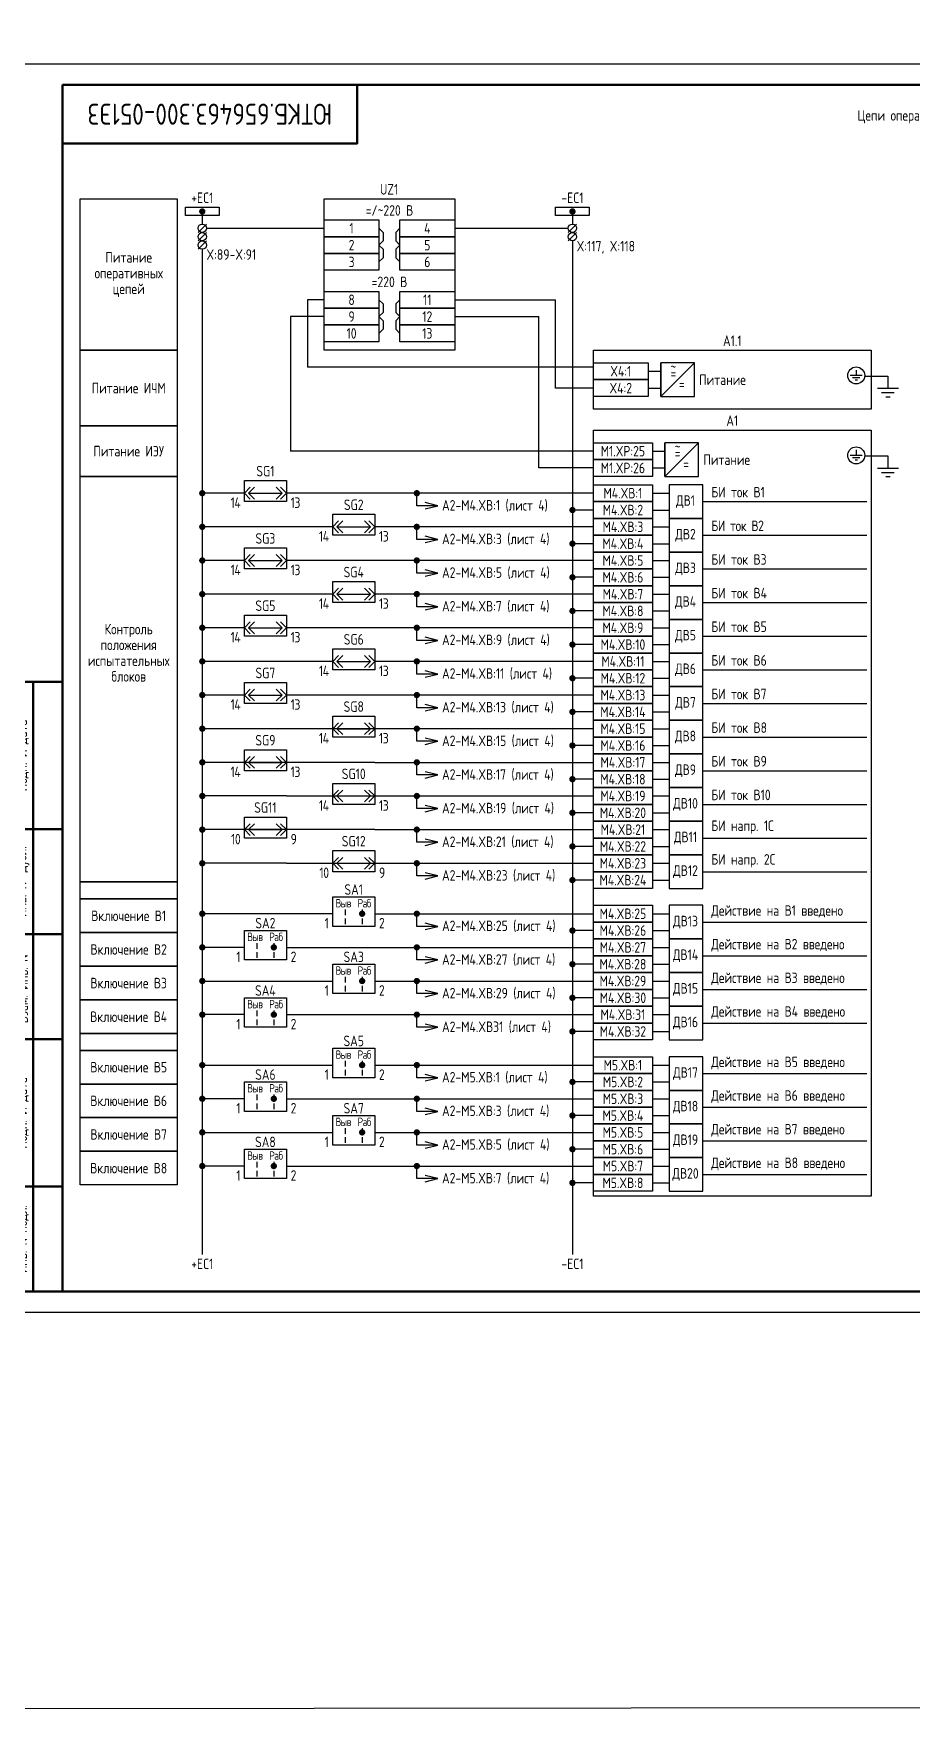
# Model space of a CAD drawing. Header units: millimetres. Extents: x -1043 to 5194, y -96 to 618.
# Drawn here: x 853.1 to 1061.8, y -96 to 304.1 of the extents above; entities that cross this region are included whole.
import ezdxf

# ---------------------------------------------------------------- set-up
doc = ezdxf.new("R2010")
doc.units = ezdxf.units.MM
doc.styles.add('Gost_type_A', font='GOST_A.TTF')

# ---------------------------------------------------------------- blocks, each defined once
blk = doc.blocks.new('Штамп угловой верхний')
at = {"lineweight": 50}
blk.add_lwpolyline([(0, 0), (70, 0), (70, -14), (0, -14)], close=True, dxfattribs=at)
blk = doc.blocks.new('Формат_А3')
blk.add_lwpolyline([(-420, 297), (0, 297), (0, 0), (-420, 0)], close=True)
at = {"lineweight": 50}
blk.add_lwpolyline([(-400, 292), (-5, 292), (-5, 5), (-400, 5)], close=True, dxfattribs=at)
blk = doc.blocks.new('Штамп левый нижний')
at = {"lineweight": 50}
for points in [[(-12, 145), (-7, 145), (-7, 110), (-12, 110)], [(-7, 145), (0, 145), (0, 110), (-7, 110)], [(-12, 110), (-7, 110), (-7, 85), (-12, 85)], [(-7, 110), (0, 110), (0, 85), (-7, 85)], [(-12, 85), (-7, 85), (-7, 60), (-12, 60)], [(-7, 85), (0, 85), (0, 60), (-7, 60)], [(-12, 60), (-7, 60), (-7, 25), (-12, 25)], [(-7, 60), (0, 60), (0, 25), (-7, 25)], [(-12, 25), (-7, 25), (-7, 0), (-12, 0)], [(-7, 25), (0, 25), (0, 0), (-7, 0)]]:
    blk.add_lwpolyline(points, close=True, dxfattribs=at)
at = {"char_height": 2.5, "attachment_point": 5, "rotation": 90, "style": 'Gost_type_A'}
for s, insert, width in [('Подп. и дата', (-9.5, 127.5), 35), ('Инв. № дубл.', (-9.5, 97.5), 25), ('Взам. инв. №', (-9.5, 72.5), 25), ('Подп. и дата', (-9.5, 42.5), 35), ('Инв. N подл.', (-9.5, 12.5), 25)]:
    blk.add_mtext(s, dxfattribs=dict(at, insert=insert, width=width))
blk = doc.blocks.new('POINT')
at = {"const_width": 0.75}
blk.add_lwpolyline([(-0.375, 0, 1), (0.375, 0, 1)], format="xyb", close=True, dxfattribs=at)
blk = doc.blocks.new('Шинка')
blk.add_lwpolyline([(-4, 1), (4, 1), (4, -1), (-4, -1)], close=True)
blk.add_blockref('POINT', (0, 0))
blk = doc.blocks.new('БИ_разъем')
for p, q in [((0, 0), (1.41, 1.41)), ((0, 0), (1.41, 1.41)), ((0, 0), (1.41, -1.41)), ((0, 0), (1.41, -1.41)), ((1, 0), (2.41, 1.41)), ((1, 0), (2.41, -1.41)), ((1, 0), (9, 0)), ((9, 0), (7.59, 1.41)), ((9, 0), (7.59, -1.41)), ((10, 0), (8.59, 1.41)), ((10, 0), (8.59, 1.41)), ((10, 0), (8.59, -1.41)), ((10, 0), (8.59, -1.41))]:
    blk.add_line(p, q)
blk = doc.blocks.new('Переключатель_положение')
for p, q in [((2, 1), (2, -0.34)), ((2, -1.14), (2, -2.49))]:
    blk.add_line(p, q)

msp = doc.modelspace()

# ---------------------------------------------------------------- linework, layer by layer
for p, q in [((893.21, 261.86), (893.21, 258.86)), ((981.21, 261.86), (981.21, 258.86)), ((894.21, 258.86), (892.21, 256.86)), ((894.21, 256.86), (892.21, 254.86)), ((894.21, 257.86), (922.21, 257.86)), ((953.21, 257.86), (980.21, 257.86)), ((982.21, 258.86), (980.21, 256.86)), ((982.21, 256.86), (980.21, 254.86)), ((894.21, 254.86), (892.21, 252.86)), ((893.21, 252.86), (893.21, 13.86)), ((981.21, 254.86), (981.21, 13.86)), ((922.21, 240.86), (918.21, 240.86)), ((918.21, 240.86), (918.21, 224.86)), ((953.21, 240.86), (977.21, 240.86)), ((977.21, 219.86), (977.21, 240.86)), ((914.21, 236.86), (914.21, 204.86)), ((922.21, 236.86), (914.21, 236.86)), ((953.21, 236.86), (973.21, 236.86)), ((973.21, 200.86), (973.21, 236.86)), ((986.21, 224.86), (918.21, 224.86)), ((1002.21, 217.86), (1002.21, 225.86)), ((1002.21, 217.86), (1010.21, 225.86)), ((1050.69, 222.72), (1056.21, 222.72)), ((986.21, 219.86), (977.21, 219.86)), ((986.21, 204.86), (914.21, 204.86)), ((1003.21, 198.86), (1003.21, 206.86)), ((1003.21, 198.86), (1011.21, 206.86)), ((986.21, 200.86), (973.21, 200.86)), ((1050.69, 203.72), (1056.21, 203.72)), ((903.21, 194.86), (893.21, 194.86)), ((986.21, 194.86), (913.21, 194.86)), ((944.21, 191.86), (944.21, 194.86)), ((1000.21, 194.86), (1004.21, 194.86)), ((1012.21, 192.86), (1051.21, 192.86)), ((949.21, 191.86), (944.21, 191.86)), ((986.21, 190.86), (981.21, 190.86)), ((1000.21, 190.86), (1004.21, 190.86)), ((924.21, 186.86), (893.21, 186.86)), ((986.21, 186.86), (934.21, 186.86)), ((944.21, 183.86), (944.21, 186.86)), ((1000.21, 186.86), (1004.21, 186.86)), ((1012.21, 184.86), (1051.21, 184.86)), ((949.21, 183.86), (944.21, 183.86)), ((986.21, 182.86), (981.21, 182.86)), ((1000.21, 182.86), (1004.21, 182.86)), ((903.21, 178.86), (893.21, 178.86)), ((986.21, 178.86), (913.21, 178.86)), ((944.21, 175.86), (944.21, 178.86)), ((1000.21, 178.86), (1004.21, 178.86)), ((1012.21, 176.86), (1051.21, 176.86)), ((949.21, 175.86), (944.21, 175.86)), ((986.21, 174.86), (981.21, 174.86)), ((1000.21, 174.86), (1004.21, 174.86)), ((924.21, 170.86), (893.21, 170.86)), ((986.21, 170.86), (934.21, 170.86)), ((944.21, 167.86), (944.21, 170.86)), ((1000.21, 170.86), (1004.21, 170.86)), ((1012.21, 168.86), (1051.21, 168.86)), ((949.21, 167.86), (944.21, 167.86)), ((986.21, 166.86), (981.21, 166.86)), ((1000.21, 166.86), (1004.21, 166.86)), ((903.21, 162.86), (893.21, 162.86)), ((986.21, 162.86), (913.21, 162.86)), ((944.21, 159.86), (944.21, 162.86)), ((1000.21, 162.86), (1004.21, 162.86)), ((1012.21, 160.86), (1051.21, 160.86)), ((949.21, 159.86), (944.21, 159.86)), ((986.21, 158.86), (981.21, 158.86)), ((1000.21, 158.86), (1004.21, 158.86)), ((924.21, 154.86), (893.21, 154.86)), ((986.21, 154.86), (934.21, 154.86)), ((944.21, 151.86), (944.21, 154.86)), ((1000.21, 154.86), (1004.21, 154.86)), ((1012.21, 152.86), (1051.21, 152.86)), ((949.21, 151.86), (944.21, 151.86)), ((986.21, 150.86), (981.21, 150.86)), ((1000.21, 150.86), (1004.21, 150.86)), ((903.21, 146.86), (893.21, 146.86)), ((986.21, 146.86), (913.21, 146.86)), ((944.21, 143.86), (944.21, 146.86)), ((1000.21, 146.86), (1004.21, 146.86)), ((1012.21, 144.86), (1051.21, 144.86)), ((949.21, 143.86), (944.21, 143.86)), ((986.21, 142.86), (981.21, 142.86)), ((1000.21, 142.86), (1004.21, 142.86)), ((913.21, 138.86), (893.21, 138.86)), ((986.21, 138.86), (913.21, 138.86)), ((944.21, 135.86), (944.21, 138.86)), ((1000.21, 138.86), (1004.21, 138.86)), ((1012.21, 136.86), (1051.21, 136.86)), ((949.21, 135.86), (944.21, 135.86)), ((986.21, 134.86), (981.21, 134.86)), ((1000.21, 134.86), (1004.21, 134.86)), ((934.21, 130.86), (893.21, 130.86)), ((934.21, 130.86), (986.21, 130.86)), ((944.21, 127.86), (944.21, 130.86)), ((1000.21, 130.86), (1004.21, 130.86)), ((1012.21, 128.86), (1051.21, 128.86)), ((949.21, 127.86), (944.21, 127.86)), ((986.21, 126.86), (981.21, 126.86)), ((1000.21, 126.86), (1004.21, 126.86)), ((913.21, 122.86), (893.21, 122.86)), ((913.21, 122.86), (986.21, 122.86)), ((944.21, 119.86), (944.21, 122.86)), ((1000.21, 122.86), (1004.21, 122.86)), ((1012.21, 120.86), (1051.21, 120.86)), ((949.21, 119.86), (944.21, 119.86)), ((986.21, 118.86), (981.21, 118.86)), ((1000.21, 118.86), (1004.21, 118.86)), ((934.21, 114.86), (893.21, 114.86)), ((934.21, 114.86), (986.21, 114.86)), ((944.21, 111.86), (944.21, 114.86)), ((1000.21, 114.86), (1004.21, 114.86)), ((1012.21, 112.86), (1051.21, 112.86)), ((949.21, 111.86), (944.21, 111.86)), ((986.21, 110.86), (981.21, 110.86)), ((1000.21, 110.86), (1004.21, 110.86)), ((913.21, 106.86), (893.21, 106.86)), ((913.21, 106.86), (986.21, 106.86)), ((944.21, 103.86), (944.21, 106.86)), ((1000.21, 106.86), (1004.21, 106.86)), ((1012.21, 104.86), (1051.21, 104.86)), ((949.21, 103.86), (944.21, 103.86)), ((986.21, 102.86), (981.21, 102.86)), ((1000.21, 102.86), (1004.21, 102.86)), ((924.21, 94.86), (893.21, 94.86)), ((934.21, 94.86), (986.21, 94.86)), ((944.21, 91.86), (944.21, 94.86)), ((1000.21, 94.86), (1004.21, 94.86)), ((1012.21, 92.86), (1051.21, 92.86)), ((949.21, 91.86), (944.21, 91.86)), ((986.21, 90.86), (981.21, 90.86)), ((1000.21, 90.86), (1004.21, 90.86)), ((903.21, 86.86), (893.21, 86.86)), ((913.21, 86.86), (986.21, 86.86)), ((944.21, 83.86), (944.21, 86.86)), ((1000.21, 86.86), (1004.21, 86.86)), ((1012.21, 84.86), (1051.21, 84.86)), ((949.21, 83.86), (944.21, 83.86)), ((986.21, 82.86), (981.21, 82.86)), ((1000.21, 82.86), (1004.21, 82.86)), ((893.21, 78.86), (924.21, 78.86)), ((934.21, 78.86), (986.21, 78.86)), ((944.21, 75.86), (944.21, 78.86)), ((1000.21, 78.86), (1004.21, 78.86)), ((1012.21, 76.86), (1051.21, 76.86)), ((949.21, 75.86), (944.21, 75.86)), ((986.21, 74.86), (981.21, 74.86)), ((1000.21, 74.86), (1004.21, 74.86)), ((903.21, 70.86), (893.21, 70.86)), ((913.21, 70.86), (986.21, 70.86)), ((944.21, 67.86), (944.21, 70.86)), ((1000.21, 70.86), (1004.21, 70.86)), ((1012.21, 68.86), (1051.21, 68.86)), ((949.21, 67.86), (944.21, 67.86)), ((986.21, 66.86), (981.21, 66.86)), ((1000.21, 66.86), (1004.21, 66.86)), ((893.21, 58.86), (924.21, 58.86)), ((934.21, 58.86), (986.21, 58.86)), ((944.21, 55.86), (944.21, 58.86)), ((1000.21, 58.86), (1004.21, 58.86)), ((1012.21, 56.86), (1051.21, 56.86)), ((949.21, 55.86), (944.21, 55.86)), ((986.21, 54.86), (981.21, 54.86)), ((1000.21, 54.86), (1004.21, 54.86)), ((903.21, 50.86), (893.21, 50.86)), ((913.21, 50.86), (986.21, 50.86)), ((944.21, 47.86), (944.21, 50.86)), ((1000.21, 50.86), (1004.21, 50.86)), ((1012.21, 48.86), (1051.21, 48.86)), ((949.21, 47.86), (944.21, 47.86)), ((986.21, 46.86), (981.21, 46.86)), ((1000.21, 46.86), (1004.21, 46.86)), ((893.21, 42.86), (924.21, 42.86)), ((934.21, 42.86), (986.21, 42.86)), ((944.21, 39.86), (944.21, 42.86)), ((1000.21, 42.86), (1004.21, 42.86)), ((1012.21, 40.86), (1051.21, 40.86)), ((949.21, 39.86), (944.21, 39.86)), ((986.21, 38.86), (981.21, 38.86)), ((1000.21, 38.86), (1004.21, 38.86)), ((903.21, 34.86), (893.21, 34.86)), ((913.21, 34.86), (986.21, 34.86)), ((944.21, 31.86), (944.21, 34.86)), ((1000.21, 34.86), (1004.21, 34.86)), ((1012.21, 32.86), (1051.21, 32.86)), ((949.21, 31.86), (944.21, 31.86)), ((986.21, 30.86), (981.21, 30.86)), ((1000.21, 30.86), (1004.21, 30.86))]:
    msp.add_line(p, q)
at = {"ltscale": 4.32}
for p, q in [((1048.67, 224.14), (1048.67, 222.86)), ((1050.1, 222.86), (1047.25, 222.86)), ((1049.53, 222.29), (1047.82, 222.29)), ((1048.96, 221.72), (1048.39, 221.72)), ((1056.21, 222.72), (1056.21, 219.72)), ((1058.71, 219.72), (1053.71, 219.72)), ((1057.71, 218.72), (1054.71, 218.72)), ((1056.71, 217.72), (1055.71, 217.72)), ((1048.67, 205.14), (1048.67, 203.86)), ((1050.1, 203.86), (1047.25, 203.86)), ((1049.53, 203.29), (1047.82, 203.29)), ((1048.96, 202.72), (1048.39, 202.72)), ((1058.71, 200.72), (1053.71, 200.72)), ((1056.21, 203.72), (1056.21, 200.72)), ((1057.71, 199.72), (1054.71, 199.72)), ((1056.71, 198.72), (1055.71, 198.72))]:
    msp.add_line(p, q, dxfattribs=at)
at = {"ltscale": 4}
for p, q in [((999.21, 223.86), (1002.21, 223.86)), ((999.21, 219.86), (1002.21, 219.86)), ((1000.21, 204.86), (1003.21, 204.86)), ((1000.21, 200.86), (1003.21, 200.86))]:
    msp.add_line(p, q, dxfattribs=at)
for points in [[(-1042.57, 612), (5193.89, 618), (5193.89, -90), (-1042.57, -96)], [(887.21, 228.86), (864.21, 228.86), (864.21, 264.86), (887.21, 264.86)], [(922.21, 264.86), (953.21, 264.86), (953.21, 228.86), (922.21, 228.86)], [(922.21, 259.86), (935.21, 259.86), (935.21, 255.86), (922.21, 255.86)], [(940.21, 259.86), (953.21, 259.86), (953.21, 255.86), (940.21, 255.86)], [(922.21, 255.86), (935.21, 255.86), (935.21, 251.86), (922.21, 251.86)], [(940.21, 255.86), (953.21, 255.86), (953.21, 251.86), (940.21, 251.86)], [(922.21, 251.86), (935.21, 251.86), (935.21, 247.86), (922.21, 247.86)], [(940.21, 251.86), (953.21, 251.86), (953.21, 247.86), (940.21, 247.86)], [(922.21, 242.86), (935.21, 242.86), (935.21, 238.86), (922.21, 238.86)], [(940.21, 242.86), (953.21, 242.86), (953.21, 238.86), (940.21, 238.86)], [(922.21, 238.86), (935.21, 238.86), (935.21, 234.86), (922.21, 234.86)], [(940.21, 238.86), (953.21, 238.86), (953.21, 234.86), (940.21, 234.86)], [(922.21, 234.86), (935.21, 234.86), (935.21, 230.86), (922.21, 230.86)], [(940.21, 234.86), (953.21, 234.86), (953.21, 230.86), (940.21, 230.86)], [(887.21, 210.86), (864.21, 210.86), (864.21, 228.86), (887.21, 228.86)], [(986.21, 228.86), (1052.21, 228.86), (1052.21, 214.86), (986.21, 214.86)], [(986.21, 225.86), (999.21, 225.86), (999.21, 221.86), (986.21, 221.86)], [(986.21, 221.86), (999.21, 221.86), (999.21, 217.86), (986.21, 217.86)], [(887.21, 198.86), (864.21, 198.86), (864.21, 210.86), (887.21, 210.86)], [(986.21, 209.86), (1052.21, 209.86), (1052.21, 27.68), (986.21, 27.68)], [(986.21, 206.86), (1000.21, 206.86), (1000.21, 202.86), (986.21, 202.86)], [(986.21, 202.86), (1000.21, 202.86), (1000.21, 198.86), (986.21, 198.86)], [(887.21, 102.46), (864.21, 102.46), (864.21, 198.86), (887.21, 198.86)], [(903.21, 197.86), (913.21, 197.86), (913.21, 192.86), (903.21, 192.86)], [(986.21, 196.86), (1000.21, 196.86), (1000.21, 192.86), (986.21, 192.86)], [(986.21, 192.86), (1000.21, 192.86), (1000.21, 188.86), (986.21, 188.86)], [(924.21, 189.86), (934.21, 189.86), (934.21, 184.86), (924.21, 184.86)], [(986.21, 188.86), (1000.21, 188.86), (1000.21, 184.86), (986.21, 184.86)], [(986.21, 184.86), (1000.21, 184.86), (1000.21, 180.86), (986.21, 180.86)], [(903.21, 181.86), (913.21, 181.86), (913.21, 176.86), (903.21, 176.86)], [(986.21, 180.86), (1000.21, 180.86), (1000.21, 176.86), (986.21, 176.86)], [(986.21, 176.86), (1000.21, 176.86), (1000.21, 172.86), (986.21, 172.86)], [(924.21, 173.86), (934.21, 173.86), (934.21, 168.86), (924.21, 168.86)], [(986.21, 172.86), (1000.21, 172.86), (1000.21, 168.86), (986.21, 168.86)], [(986.21, 168.86), (1000.21, 168.86), (1000.21, 164.86), (986.21, 164.86)], [(903.21, 165.86), (913.21, 165.86), (913.21, 160.86), (903.21, 160.86)], [(986.21, 164.86), (1000.21, 164.86), (1000.21, 160.86), (986.21, 160.86)], [(986.21, 160.86), (1000.21, 160.86), (1000.21, 156.86), (986.21, 156.86)], [(924.21, 157.86), (934.21, 157.86), (934.21, 152.86), (924.21, 152.86)], [(986.21, 156.86), (1000.21, 156.86), (1000.21, 152.86), (986.21, 152.86)], [(986.21, 152.86), (1000.21, 152.86), (1000.21, 148.86), (986.21, 148.86)], [(903.21, 149.86), (913.21, 149.86), (913.21, 144.86), (903.21, 144.86)], [(986.21, 148.86), (1000.21, 148.86), (1000.21, 144.86), (986.21, 144.86)], [(986.21, 144.86), (1000.21, 144.86), (1000.21, 140.86), (986.21, 140.86)], [(924.21, 141.86), (934.21, 141.86), (934.21, 136.86), (924.21, 136.86)], [(986.21, 140.86), (1000.21, 140.86), (1000.21, 136.86), (986.21, 136.86)], [(986.21, 136.86), (1000.21, 136.86), (1000.21, 132.86), (986.21, 132.86)], [(903.21, 133.86), (913.21, 133.86), (913.21, 128.86), (903.21, 128.86)], [(986.21, 132.86), (1000.21, 132.86), (1000.21, 128.86), (986.21, 128.86)], [(986.21, 128.86), (1000.21, 128.86), (1000.21, 124.86), (986.21, 124.86)], [(924.21, 125.86), (934.21, 125.86), (934.21, 120.86), (924.21, 120.86)], [(986.21, 124.86), (1000.21, 124.86), (1000.21, 120.86), (986.21, 120.86)], [(986.21, 120.86), (1000.21, 120.86), (1000.21, 116.86), (986.21, 116.86)], [(903.21, 117.86), (913.21, 117.86), (913.21, 112.86), (903.21, 112.86)], [(986.21, 116.86), (1000.21, 116.86), (1000.21, 112.86), (986.21, 112.86)], [(986.21, 112.86), (1000.21, 112.86), (1000.21, 108.86), (986.21, 108.86)], [(924.21, 109.86), (934.21, 109.86), (934.21, 104.86), (924.21, 104.86)], [(986.21, 108.86), (1000.21, 108.86), (1000.21, 104.86), (986.21, 104.86)], [(986.21, 104.86), (1000.21, 104.86), (1000.21, 100.86), (986.21, 100.86)], [(887.21, 98.37), (864.21, 98.37), (864.21, 102.46), (887.21, 102.46)], [(887.21, 90.37), (864.21, 90.37), (864.21, 98.37), (887.21, 98.37)], [(924.21, 98.86), (934.21, 98.86), (934.21, 91.86), (924.21, 91.86)], [(986.21, 96.86), (1000.21, 96.86), (1000.21, 92.86), (986.21, 92.86)], [(986.21, 92.86), (1000.21, 92.86), (1000.21, 88.86), (986.21, 88.86)], [(887.21, 82.37), (864.21, 82.37), (864.21, 90.37), (887.21, 90.37)], [(903.21, 90.86), (913.21, 90.86), (913.21, 83.86), (903.21, 83.86)], [(986.21, 88.86), (1000.21, 88.86), (1000.21, 84.86), (986.21, 84.86)], [(986.21, 84.86), (1000.21, 84.86), (1000.21, 80.86), (986.21, 80.86)], [(887.21, 74.37), (864.21, 74.37), (864.21, 82.37), (887.21, 82.37)], [(924.21, 82.86), (934.21, 82.86), (934.21, 75.86), (924.21, 75.86)], [(986.21, 80.86), (1000.21, 80.86), (1000.21, 76.86), (986.21, 76.86)], [(986.21, 76.86), (1000.21, 76.86), (1000.21, 72.86), (986.21, 72.86)], [(887.21, 66.37), (864.21, 66.37), (864.21, 74.37), (887.21, 74.37)], [(903.21, 74.86), (913.21, 74.86), (913.21, 67.86), (903.21, 67.86)], [(986.21, 72.86), (1000.21, 72.86), (1000.21, 68.86), (986.21, 68.86)], [(986.21, 68.86), (1000.21, 68.86), (1000.21, 64.86), (986.21, 64.86)], [(887.21, 62.37), (864.21, 62.37), (864.21, 66.37), (887.21, 66.37)], [(887.21, 54.37), (864.21, 54.37), (864.21, 62.37), (887.21, 62.37)], [(924.21, 62.86), (934.21, 62.86), (934.21, 55.86), (924.21, 55.86)], [(986.21, 60.86), (1000.21, 60.86), (1000.21, 56.86), (986.21, 56.86)], [(986.21, 56.86), (1000.21, 56.86), (1000.21, 52.86), (986.21, 52.86)], [(887.21, 46.37), (864.21, 46.37), (864.21, 54.37), (887.21, 54.37)], [(903.21, 54.86), (913.21, 54.86), (913.21, 47.86), (903.21, 47.86)], [(986.21, 52.86), (1000.21, 52.86), (1000.21, 48.86), (986.21, 48.86)], [(986.21, 48.86), (1000.21, 48.86), (1000.21, 44.86), (986.21, 44.86)], [(887.21, 38.37), (864.21, 38.37), (864.21, 46.37), (887.21, 46.37)], [(924.21, 46.86), (934.21, 46.86), (934.21, 39.86), (924.21, 39.86)], [(986.21, 44.86), (1000.21, 44.86), (1000.21, 40.86), (986.21, 40.86)], [(986.21, 40.86), (1000.21, 40.86), (1000.21, 36.86), (986.21, 36.86)], [(887.21, 30.37), (864.21, 30.37), (864.21, 38.37), (887.21, 38.37)], [(903.21, 38.86), (913.21, 38.86), (913.21, 31.86), (903.21, 31.86)], [(986.21, 36.86), (1000.21, 36.86), (1000.21, 32.86), (986.21, 32.86)], [(986.21, 32.86), (1000.21, 32.86), (1000.21, 28.86), (986.21, 28.86)]]:
    msp.add_lwpolyline(points, close=True)
for points in [[(935.21, 257.86), (936.21, 256.86), (936.21, 254.86), (935.21, 253.86)], [(940.21, 257.86), (939.21, 256.86), (939.21, 254.86), (940.21, 253.86)], [(935.21, 253.86), (936.21, 252.86), (936.21, 250.86), (935.21, 249.86)], [(940.21, 253.86), (939.21, 252.86), (939.21, 250.86), (940.21, 249.86)], [(935.21, 240.86), (936.21, 239.86), (936.21, 237.86), (935.21, 236.86)], [(940.21, 240.86), (939.21, 239.86), (939.21, 237.86), (940.21, 236.86)], [(935.21, 236.86), (936.21, 235.86), (936.21, 233.86), (935.21, 232.86)], [(940.21, 236.86), (939.21, 235.86), (939.21, 233.86), (940.21, 232.86)], [(946.21, 191.11), (949.21, 191.86), (946.21, 192.61)], [(946.21, 183.11), (949.21, 183.86), (946.21, 184.61)], [(946.21, 175.11), (949.21, 175.86), (946.21, 176.61)], [(946.21, 167.11), (949.21, 167.86), (946.21, 168.61)], [(946.21, 159.11), (949.21, 159.86), (946.21, 160.61)], [(946.21, 151.11), (949.21, 151.86), (946.21, 152.61)], [(946.21, 143.11), (949.21, 143.86), (946.21, 144.61)], [(946.21, 135.11), (949.21, 135.86), (946.21, 136.61)], [(946.21, 127.11), (949.21, 127.86), (946.21, 128.61)], [(946.21, 119.11), (949.21, 119.86), (946.21, 120.61)], [(946.21, 111.11), (949.21, 111.86), (946.21, 112.61)], [(946.21, 103.11), (949.21, 103.86), (946.21, 104.61)], [(946.21, 91.11), (949.21, 91.86), (946.21, 92.61)], [(946.21, 83.11), (949.21, 83.86), (946.21, 84.61)], [(946.21, 75.11), (949.21, 75.86), (946.21, 76.61)], [(946.21, 67.11), (949.21, 67.86), (946.21, 68.61)], [(946.21, 55.11), (949.21, 55.86), (946.21, 56.61)], [(946.21, 47.11), (949.21, 47.86), (946.21, 48.61)], [(946.21, 39.11), (949.21, 39.86), (946.21, 40.61)], [(946.21, 31.11), (949.21, 31.86), (946.21, 32.61)]]:
    msp.add_lwpolyline(points)
for points in [[(1002.21, 217.86), (1010.21, 217.86), (1010.21, 225.86), (1002.21, 225.86)], [(1003.21, 198.86), (1011.21, 198.86), (1011.21, 206.86), (1003.21, 206.86)], [(1004.21, 188.86), (1012.21, 188.86), (1012.21, 196.86), (1004.21, 196.86)], [(1004.21, 180.86), (1012.21, 180.86), (1012.21, 188.86), (1004.21, 188.86)], [(1004.21, 172.86), (1012.21, 172.86), (1012.21, 180.86), (1004.21, 180.86)], [(1004.21, 164.86), (1012.21, 164.86), (1012.21, 172.86), (1004.21, 172.86)], [(1004.21, 156.86), (1012.21, 156.86), (1012.21, 164.86), (1004.21, 164.86)], [(1004.21, 148.86), (1012.21, 148.86), (1012.21, 156.86), (1004.21, 156.86)], [(1004.21, 140.86), (1012.21, 140.86), (1012.21, 148.86), (1004.21, 148.86)], [(1004.21, 132.86), (1012.21, 132.86), (1012.21, 140.86), (1004.21, 140.86)], [(1004.21, 124.86), (1012.21, 124.86), (1012.21, 132.86), (1004.21, 132.86)], [(1004.21, 116.86), (1012.21, 116.86), (1012.21, 124.86), (1004.21, 124.86)], [(1004.21, 108.86), (1012.21, 108.86), (1012.21, 116.86), (1004.21, 116.86)], [(1004.21, 100.86), (1012.21, 100.86), (1012.21, 108.86), (1004.21, 108.86)], [(1004.21, 88.86), (1012.21, 88.86), (1012.21, 96.86), (1004.21, 96.86)], [(1004.21, 80.86), (1012.21, 80.86), (1012.21, 88.86), (1004.21, 88.86)], [(1004.21, 72.86), (1012.21, 72.86), (1012.21, 80.86), (1004.21, 80.86)], [(1004.21, 64.86), (1012.21, 64.86), (1012.21, 72.86), (1004.21, 72.86)], [(1004.21, 52.86), (1012.21, 52.86), (1012.21, 60.86), (1004.21, 60.86)], [(1004.21, 44.86), (1012.21, 44.86), (1012.21, 52.86), (1004.21, 52.86)], [(1004.21, 36.86), (1012.21, 36.86), (1012.21, 44.86), (1004.21, 44.86)], [(1004.21, 28.86), (1012.21, 28.86), (1012.21, 36.86), (1004.21, 36.86)]]:
    msp.add_lwpolyline(points, close=True, dxfattribs=at)
for centre, radius in [((893.21, 257.86), 1), ((893.21, 255.86), 1), ((981.21, 257.86), 1), ((981.21, 255.86), 1), ((893.21, 253.86), 1), ((1048.67, 222.86), 2.02), ((1048.67, 203.86), 2.02)]:
    msp.add_circle(centre, radius)

# ---------------------------------------------------------------- block references
for name, p in [('Формат_А3', (1260, 0)), ('Штамп угловой верхний', (860, 292)), ('Шинка', (893.21, 261.86)), ('Шинка', (981.21, 261.86)), ('БИ_разъем', (903.21, 194.86)), ('POINT', (893.21, 194.86)), ('БИ_разъем', (924.21, 186.86)), ('POINT', (981.21, 190.86)), ('POINT', (893.21, 186.86)), ('БИ_разъем', (903.21, 178.86)), ('POINT', (981.21, 182.86)), ('POINT', (893.21, 178.86)), ('БИ_разъем', (924.21, 170.86)), ('POINT', (981.21, 174.86)), ('POINT', (893.21, 170.86)), ('БИ_разъем', (903.21, 162.86)), ('POINT', (981.21, 166.86)), ('POINT', (893.21, 162.86)), ('БИ_разъем', (924.21, 154.86)), ('POINT', (981.21, 158.86)), ('POINT', (893.21, 154.86)), ('Штамп левый нижний', (860, 5)), ('БИ_разъем', (903.21, 146.86)), ('POINT', (981.21, 150.86)), ('POINT', (893.21, 146.86)), ('БИ_разъем', (924.21, 138.86)), ('POINT', (981.21, 142.86)), ('POINT', (893.21, 138.86)), ('БИ_разъем', (903.21, 130.86)), ('POINT', (981.21, 134.86)), ('POINT', (893.21, 130.86)), ('БИ_разъем', (924.21, 122.86)), ('POINT', (981.21, 126.86)), ('POINT', (893.21, 122.86)), ('БИ_разъем', (903.21, 114.86)), ('POINT', (981.21, 118.86)), ('POINT', (893.21, 114.86)), ('БИ_разъем', (924.21, 106.86)), ('POINT', (981.21, 110.86)), ('POINT', (893.21, 106.86)), ('POINT', (981.21, 102.86)), ('POINT', (893.21, 94.86)), ('Переключатель_положение', (925.21, 94.86)), ('POINT', (931.21, 94.86)), ('Переключатель_положение', (929.21, 94.86)), ('POINT', (981.21, 90.86)), ('POINT', (893.21, 86.86)), ('Переключатель_положение', (904.21, 86.86)), ('POINT', (910.21, 86.86)), ('Переключатель_положение', (908.21, 86.86)), ('POINT', (981.21, 82.86)), ('POINT', (893.21, 78.86)), ('POINT', (893.21, 78.86)), ('Переключатель_положение', (925.21, 78.86)), ('POINT', (931.21, 78.86)), ('Переключатель_положение', (929.21, 78.86)), ('POINT', (981.21, 74.86)), ('POINT', (893.21, 70.86)), ('POINT', (893.21, 70.86)), ('Переключатель_положение', (904.21, 70.86)), ('POINT', (910.21, 70.86)), ('Переключатель_положение', (908.21, 70.86)), ('POINT', (981.21, 66.86)), ('POINT', (893.21, 58.86)), ('POINT', (893.21, 58.86)), ('Переключатель_положение', (925.21, 58.86)), ('POINT', (931.21, 58.86)), ('Переключатель_положение', (929.21, 58.86)), ('POINT', (981.21, 54.86)), ('POINT', (893.21, 50.86)), ('POINT', (893.21, 50.86)), ('Переключатель_положение', (904.21, 50.86)), ('POINT', (910.21, 50.86)), ('Переключатель_положение', (908.21, 50.86)), ('POINT', (981.21, 46.86)), ('POINT', (893.21, 42.86)), ('Переключатель_положение', (925.21, 42.86)), ('POINT', (931.21, 42.86)), ('Переключатель_положение', (929.21, 42.86)), ('POINT', (981.21, 38.86)), ('POINT', (893.21, 34.86)), ('Переключатель_положение', (904.21, 34.86)), ('POINT', (910.21, 34.86)), ('Переключатель_положение', (908.21, 34.86)), ('POINT', (981.21, 30.86))]:
    msp.add_blockref(name, p)
at = {"xscale": -1}
for p in [(944.21, 194.86), (944.21, 186.86), (944.21, 178.86), (944.21, 170.86), (944.21, 162.86), (944.21, 154.86), (944.21, 146.86), (944.21, 138.86), (944.21, 130.86), (944.21, 122.86), (944.21, 114.86), (944.21, 106.86), (944.21, 94.86), (944.21, 86.86), (944.21, 78.86), (944.21, 70.86), (944.21, 58.86), (944.21, 50.86), (944.21, 42.86), (944.21, 34.86)]:
    msp.add_blockref('POINT', p, dxfattribs=at)
at = {"rotation": 180}
for p in [(944.21, 194.86), (944.21, 186.86), (944.21, 178.86), (944.21, 170.86), (944.21, 162.86), (944.21, 154.86), (944.21, 146.86), (944.21, 138.86), (944.21, 130.86), (944.21, 122.86), (944.21, 114.86), (944.21, 106.86), (944.21, 94.86), (944.21, 86.86), (944.21, 78.86), (944.21, 70.86), (944.21, 58.86), (944.21, 50.86), (944.21, 42.86), (944.21, 34.86)]:
    msp.add_blockref('POINT', p, dxfattribs=at)

# ---------------------------------------------------------------- texts
at = {"insert": (895, 285), "char_height": 5, "width": 70, "attachment_point": 5, "rotation": 180, "style": 'Gost_type_A'}
msp.add_mtext('ЮТКБ.656463.300-051Э3', dxfattribs=at)
at = {"char_height": 2.5, "style": 'Gost_type_A'}
for s, insert, width, attachment_point, line_spacing_factor in [('Цепи оперативного тока', (1064.82, 284.36), 395, 5, 0.9), ('UZ1', (937.63, 265.86), 31, 8, 0.9), ('=/~220 В', (937.71, 260.86), 31, 8, 0.9), ('Питание оперативных цепей', (875.71, 246.86), 23, 5, 0.9), ('X:89-X:91', (894.21, 252.86), 16, 1, 0.9), ('X:117, X:118', (982.21, 254.86), 16, 1, 0.9), ('=220 В', (937.71, 243.86), 31, 8, 0.9), ('A1.1', (1019.21, 229.86), 66, 8, 0.9), ('Питание ИЧМ', (875.71, 219.86), 23, 5, 0.9), ('A1', (1019.21, 210.86), 66, 8, 0.9), ('Питание ИЭУ', (875.71, 204.86), 23, 5, 0.9), ('SG1', (908.21, 198.86), 10, 8, 0.9), ('{\\T0.9;14}', (902.21, 193.86), 5, 3, 0.9), ('{\\T0.9;13}', (914.21, 193.86), 5, 1, 0.9), ('SG2', (929.21, 190.86), 10, 8, 0.9), ('A2-M4.XВ:1 (лист 4)', (950.21, 191.86), 31, 4, 0.8), ('SG3', (908.21, 182.86), 10, 8, 0.9), ('SG3', (908.21, 182.86), 10, 8, 0.9), ('{\\T0.9;14}', (923.21, 185.86), 5, 3, 0.9), ('{\\T0.9;14}', (923.21, 185.86), 5, 3, 0.9), ('{\\T0.9;13}', (935.21, 185.86), 5, 1, 0.9), ('{\\T0.9;13}', (935.21, 185.86), 5, 1, 0.9), ('A2-M4.XВ:3 (лист 4)', (950.21, 183.86), 31, 4, 0.8), ('{\\T0.9;14}', (902.21, 177.86), 5, 3, 0.9), ('{\\T0.9;13}', (914.21, 177.86), 5, 1, 0.9), ('SG4', (929.21, 174.86), 10, 8, 0.9), ('A2-M4.XВ:5 (лист 4)', (950.21, 175.86), 31, 4, 0.8), ('SG5', (908.21, 166.86), 10, 8, 0.9), ('{\\T0.9;14}', (923.21, 169.86), 5, 3, 0.9), ('{\\T0.9;13}', (935.21, 169.86), 5, 1, 0.9), ('A2-M4.XВ:7 (лист 4)', (950.21, 167.86), 31, 4, 0.8), ('Контроль положения\\Pиспытательных блоков', (875.71, 156.92), 23, 5, 0.9), ('{\\T0.9;14}', (902.21, 161.86), 5, 3, 0.9), ('{\\T0.9;13}', (914.21, 161.86), 5, 1, 0.9), ('SG6', (929.21, 158.86), 10, 8, 0.9), ('A2-M4.XВ:9 (лист 4)', (950.21, 159.86), 31, 4, 0.8), ('SG7', (908.21, 150.86), 10, 8, 0.9), ('{\\T0.9;14}', (923.21, 153.86), 5, 3, 0.9), ('{\\T0.9;13}', (935.21, 153.86), 5, 1, 0.9), ('A2-M4.XВ:11 (лист 4)', (950.21, 151.86), 31, 4, 0.8), ('{\\T0.9;14}', (902.21, 145.86), 5, 3, 0.9), ('{\\T0.9;13}', (914.21, 145.86), 5, 1, 0.9), ('SG8', (929.21, 142.86), 10, 8, 0.9), ('A2-M4.XВ:13 (лист 4)', (950.21, 143.86), 31, 4, 0.8), ('SG9', (908.21, 134.86), 10, 8, 0.9), ('{\\T0.9;14}', (923.21, 137.86), 5, 3, 0.9), ('{\\T0.9;13}', (935.21, 137.86), 5, 1, 0.9), ('A2-M4.XВ:15 (лист 4)', (950.21, 135.86), 31, 4, 0.8), ('{\\T0.9;14}', (902.21, 129.86), 5, 3, 0.9), ('{\\T0.9;14}', (902.21, 129.86), 5, 3, 0.9), ('{\\T0.9;13}', (914.21, 129.86), 5, 1, 0.9), ('{\\T0.9;13}', (914.21, 129.86), 5, 1, 0.9), ('SG10', (929.21, 126.86), 10, 8, 0.9), ('A2-M4.XВ:17 (лист 4)', (950.21, 127.86), 31, 4, 0.8), ('SG11', (908.21, 118.86), 10, 8, 0.9), ('{\\T0.9;14}', (923.21, 121.86), 5, 3, 0.9), ('{\\T0.9;13}', (935.21, 121.86), 5, 1, 0.9), ('A2-M4.XВ:19 (лист 4)', (950.21, 119.86), 31, 4, 0.8), ('{\\T0.9;10}', (902.21, 113.86), 5, 3, 0.9), ('{\\T0.9;9}', (914.21, 113.86), 5, 1, 0.9), ('SG12', (929.21, 110.86), 10, 8, 0.9), ('A2-M4.XВ:21 (лист 4)', (950.21, 111.86), 31, 4, 0.8), ('{\\T0.9;10}', (923.21, 105.86), 5, 3, 0.9), ('{\\T0.9;9}', (935.21, 105.86), 5, 1, 0.9), ('A2-M4.XВ:23 (лист 4)', (950.21, 103.86), 31, 4, 0.8), ('Включение В1', (875.71, 94.37), 23, 5, 0.9), ('A2-M4.XВ:25 (лист 4)', (950.21, 91.86), 31, 4, 0.8), ('Включение В2', (875.71, 86.37), 23, 5, 0.9), ('A2-M4.XВ:27 (лист 4)', (950.21, 83.86), 31, 4, 0.8), ('Включение В3', (875.71, 78.37), 23, 5, 0.9), ('A2-M4.XВ:29 (лист 4)', (950.21, 75.86), 31, 4, 0.8), ('Включение В4', (875.71, 70.37), 23, 5, 0.9), ('A2-M4.XВ31 (лист 4)', (950.21, 67.86), 31, 4, 0.8), ('Включение В5', (875.71, 58.37), 23, 5, 0.9), ('A2-M5.XВ:1 (лист 4)', (950.21, 55.86), 31, 4, 0.8), ('Включение В6', (875.71, 50.37), 23, 5, 0.9), ('A2-M5.XВ:3 (лист 4)', (950.21, 47.86), 31, 4, 0.8), ('Включение В7', (875.71, 42.37), 23, 5, 0.9), ('A2-M5.XВ:5 (лист 4)', (950.21, 39.86), 31, 4, 0.8), ('Включение В8', (875.71, 34.37), 23, 5, 0.9), ('A2-M5.XВ:7 (лист 4)', (950.21, 31.86), 31, 4, 0.8)]:
    msp.add_mtext(s, dxfattribs=dict(at, insert=insert, width=width, attachment_point=attachment_point, line_spacing_factor=line_spacing_factor))
at = {"style": 'Gost_type_A'}
for s, insert, char_height, width, attachment_point in [('+EC1', (893.21, 263.86), 2.5, 10, 8), ('-EC1', (981.21, 263.86), 2.5, 10, 8), ('1', (928.7, 257.86), 2.5, 13, 5), ('4', (946.7, 257.86), 2.5, 13, 5), ('2', (928.7, 253.86), 2.5, 13, 5), ('5', (946.7, 253.86), 2.5, 13, 5), ('3', (928.7, 249.86), 2.5, 13, 5), ('6', (946.7, 249.86), 2.5, 13, 5), ('8', (928.7, 240.86), 2.5, 13, 5), ('11', (946.7, 240.86), 2.5, 13, 5), ('9', (928.7, 236.86), 2.5, 13, 5), ('12', (946.7, 236.86), 2.5, 13, 5), ('10', (928.7, 232.86), 2.5, 13, 5), ('13', (946.7, 232.86), 2.5, 13, 5), ('X4:1', (992.7, 223.86), 2.5, 13, 5), ('~', (1005.21, 224.89), 2.5, 2.7, 5), ('X4:2', (992.7, 219.86), 2.5, 13, 5), ('=', (1005.21, 223.39), 2.5, 6, 5), ('=', (1007.21, 220.86), 2.5, 6, 5), ('Питание', (1016.88, 221.84), 2.5, 11.3452, 5), ('M1.XP:25', (993.21, 204.86), 2.5, 13.9956, 5), ('~', (1006.21, 205.89), 2.5, 2.7, 5), ('=', (1006.21, 204.39), 2.5, 6, 5), ('Питание', (1017.88, 202.84), 2.5, 11.3452, 5), ('M1.XP:26', (993.21, 200.86), 2.5, 13.9956, 5), ('=', (1008.21, 201.86), 2.5, 6, 5), ('M4.XВ:1', (993.21, 194.86), 2.5, 14, 5), ('БИ ток В1', (1014.21, 193.86), 2.5, 30.8621, 7), ('M4.XВ:2', (993.21, 190.86), 2.5, 14, 5), ('ДВ1', (1008.09, 192.86), 2.5, 7.7588, 5), ('M4.XВ:3', (993.21, 186.86), 2.5, 14, 5), ('{\\T0.95;БИ ток В2}', (1014.21, 185.86), 2.5, 44.8565, 7), ('M4.XВ:4', (993.21, 182.86), 2.5, 14, 5), ('ДВ2', (1008.09, 184.86), 2.5, 7.7588, 5), ('M4.XВ:5', (993.21, 178.86), 2.5, 14, 5), ('БИ ток В3', (1014.21, 177.86), 2.5, 27.8465, 7), ('M4.XВ:6', (993.21, 174.86), 2.5, 14, 5), ('ДВ3', (1008.09, 176.86), 2.5, 7.7588, 5), ('M4.XВ:7', (993.21, 170.86), 2.5, 14, 5), ('БИ ток В4', (1014.21, 169.86), 2.5, 27.8465, 7), ('M4.XВ:8', (993.21, 166.86), 2.5, 14, 5), ('ДВ4', (1008.09, 168.86), 2.5, 7.7588, 5), ('M4.XВ:9', (993.21, 162.86), 2.5, 14, 5), ('БИ ток В5', (1014.21, 161.86), 2.5, 27.8465, 7), ('M4.XВ:10', (993.21, 158.86), 2.5, 14, 5), ('ДВ5', (1008.09, 160.86), 2.5, 7.7588, 5), ('M4.XВ:11', (993.21, 154.86), 2.5, 14, 5), ('БИ ток В6', (1014.21, 153.86), 2.5, 27.8465, 7), ('M4.XВ:12', (993.21, 150.86), 2.5, 14, 5), ('ДВ6', (1008.09, 152.86), 2.5, 7.7588, 5), ('M4.XВ:13', (993.21, 146.86), 2.5, 14, 5), ('БИ ток В7', (1014.21, 145.86), 2.5, 27.8465, 7), ('M4.XВ:14', (993.21, 142.86), 2.5, 14, 5), ('ДВ7', (1008.09, 144.86), 2.5, 7.7588, 5), ('M4.XВ:15', (993.21, 138.86), 2.5, 14, 5), ('БИ ток В8', (1014.21, 137.86), 2.5, 39.3936, 7), ('M4.XВ:16', (993.21, 134.86), 2.5, 14, 5), ('ДВ8', (1008.09, 136.86), 2.5, 7.7588, 5), ('M4.XВ:17', (993.21, 130.86), 2.5, 14, 5), ('БИ ток В9', (1014.21, 129.86), 2.5, 39.2186, 7), ('M4.XВ:18', (993.21, 126.86), 2.5, 14, 5), ('ДВ9', (1008.09, 128.86), 2.5, 7.7588, 5), ('M4.XВ:19', (993.21, 122.86), 2.5, 14, 5), ('БИ ток В10', (1014.21, 121.86), 2.5, 44.8565, 7), ('M4.XВ:20', (993.21, 118.86), 2.5, 14, 5), ('ДВ10', (1008.09, 120.86), 2.5, 7.7588, 5), ('M4.XВ:21', (993.21, 114.86), 2.5, 14, 5), ('БИ напр. 1С', (1014.21, 113.86), 2.5, 27.8465, 7), ('M4.XВ:22', (993.21, 110.86), 2.5, 14, 5), ('ДВ11', (1008.09, 112.86), 2.5, 7.7588, 5), ('M4.XВ:23', (993.21, 106.86), 2.5, 14, 5), ('БИ напр. 2С', (1014.21, 105.86), 2.5, 27.8465, 7), ('M4.XВ:24', (993.21, 102.86), 2.5, 14, 5), ('ДВ12', (1008.09, 104.86), 2.5, 7.7588, 5), ('SA1', (929.21, 99.37), 2.5, 10, 8), ('{\\T0.9;Выв}', (926.71, 97.36), 2, 5, 5), ('{\\T0.9;Раб}', (931.71, 97.36), 2, 5, 5), ('M4.XВ:25', (993.21, 94.86), 2.5, 14, 5), ('Действие на В1 введено', (1014.21, 93.86), 2.5, 36.0912, 7), ('SA2', (908.21, 91.37), 2.5, 10, 8), ('{\\T0.9;1}', (923.21, 93.86), 2.5, 5, 3), ('{\\T0.9;2}', (935.21, 93.86), 2.5, 5, 1), ('M4.XВ:26', (993.21, 90.86), 2.5, 14, 5), ('ДВ13', (1008.09, 92.86), 2.5, 7.7588, 5), ('{\\T0.9;Выв}', (905.71, 89.36), 2, 5, 5), ('{\\T0.9;Раб}', (910.71, 89.36), 2, 5, 5), ('M4.XВ:27', (993.21, 86.86), 2.5, 14, 5), ('Действие на В2 введено', (1014.21, 85.86), 2.5, 33.5046, 7), ('{\\T0.9;1}', (902.21, 85.86), 2.5, 5, 3), ('{\\T0.9;2}', (914.21, 85.86), 2.5, 5, 1), ('SA3', (929.21, 83.35), 2.5, 10, 8), ('M4.XВ:28', (993.21, 82.86), 2.5, 14, 5), ('ДВ14', (1008.09, 84.86), 2.5, 7.7588, 5), ('{\\T0.9;Выв}', (926.71, 81.36), 2, 5, 5), ('{\\T0.9;Раб}', (931.71, 81.36), 2, 5, 5), ('M4.XВ:29', (993.21, 78.86), 2.5, 14, 5), ('Действие на В3 введено', (1014.21, 77.86), 2.5, 37.4344, 7), ('SA4', (908.21, 75.35), 2.5, 10, 8), ('{\\T0.9;1}', (923.21, 77.86), 2.5, 5, 3), ('{\\T0.9;2}', (935.21, 77.86), 2.5, 5, 1), ('M4.XВ:30', (993.21, 74.86), 2.5, 14, 5), ('ДВ15', (1008.09, 76.86), 2.5, 7.7588, 5), ('{\\T0.9;Выв}', (905.71, 73.36), 2, 5, 5), ('{\\T0.9;Раб}', (910.71, 73.36), 2, 5, 5), ('M4.XВ:31', (993.21, 70.86), 2.5, 14, 5), ('Действие на В4 введено', (1014.21, 69.86), 2.5, 39.3936, 7), ('{\\T0.9;1}', (902.21, 69.86), 2.5, 5, 3), ('{\\T0.9;2}', (914.21, 69.86), 2.5, 5, 1), ('M4.XВ:32', (993.21, 66.86), 2.5, 14, 5), ('ДВ16', (1008.09, 68.86), 2.5, 7.7588, 5), ('SA5', (929.21, 63.35), 2.5, 10, 8), ('{\\T0.9;Выв}', (926.71, 61.36), 2, 5, 5), ('{\\T0.9;Раб}', (931.71, 61.36), 2, 5, 5), ('M5.XВ:1', (993.21, 58.86), 2.5, 14, 5), ('Действие на В5 введено', (1014.21, 57.86), 2.5, 35.2269, 7), ('SA6', (908.21, 55.35), 2.5, 10, 8), ('{\\T0.9;1}', (923.21, 57.86), 2.5, 5, 3), ('{\\T0.9;2}', (935.21, 57.86), 2.5, 5, 1), ('M5.XВ:2', (993.21, 54.86), 2.5, 14, 5), ('ДВ17', (1008.09, 56.86), 2.5, 7.7588, 5), ('{\\T0.9;Выв}', (905.71, 53.36), 2, 5, 5), ('{\\T0.9;Раб}', (910.71, 53.36), 2, 5, 5), ('M5.XВ:3', (993.21, 50.86), 2.5, 14, 5), ('Действие на В6 введено', (1014.21, 49.86), 2.5, 44.8565, 7), ('{\\T0.9;1}', (902.21, 49.86), 2.5, 5, 3), ('{\\T0.9;2}', (914.21, 49.86), 2.5, 5, 1), ('SA7', (929.21, 47.35), 2.5, 10, 8), ('M5.XВ:4', (993.21, 46.86), 2.5, 14, 5), ('ДВ18', (1008.09, 48.86), 2.5, 7.7588, 5), ('{\\T0.9;Выв}', (926.71, 45.36), 2, 5, 5), ('{\\T0.9;Раб}', (931.71, 45.36), 2, 5, 5), ('M5.XВ:5', (993.21, 42.86), 2.5, 14, 5), ('Действие на В7 введено', (1014.21, 41.86), 2.5, 32.0497, 7), ('SA8', (908.21, 39.35), 2.5, 10, 8), ('{\\T0.9;1}', (923.21, 41.86), 2.5, 5, 3), ('{\\T0.9;2}', (935.21, 41.86), 2.5, 5, 1), ('M5.XВ:6', (993.21, 38.86), 2.5, 14, 5), ('ДВ19', (1008.09, 40.86), 2.5, 7.7588, 5), ('{\\T0.9;Выв}', (905.71, 37.36), 2, 5, 5), ('{\\T0.9;Раб}', (910.71, 37.36), 2, 5, 5), ('M5.XВ:7', (993.21, 34.86), 2.5, 14, 5), ('Действие на В8 введено', (1014.21, 33.86), 2.5, 32.858, 7), ('{\\T0.9;1}', (902.21, 33.86), 2.5, 5, 3), ('{\\T0.9;2}', (914.21, 33.86), 2.5, 5, 1), ('M5.XВ:8', (993.21, 30.86), 2.5, 14, 5), ('ДВ20', (1008.09, 32.86), 2.5, 7.7588, 5), ('+EC1', (893.21, 12.86), 2.5, 20, 2), ('-EC1', (981.21, 12.86), 2.5, 20, 2)]:
    msp.add_mtext(s, dxfattribs=dict(at, insert=insert, char_height=char_height, width=width, attachment_point=attachment_point))

doc.saveas('drawing.dxf')
